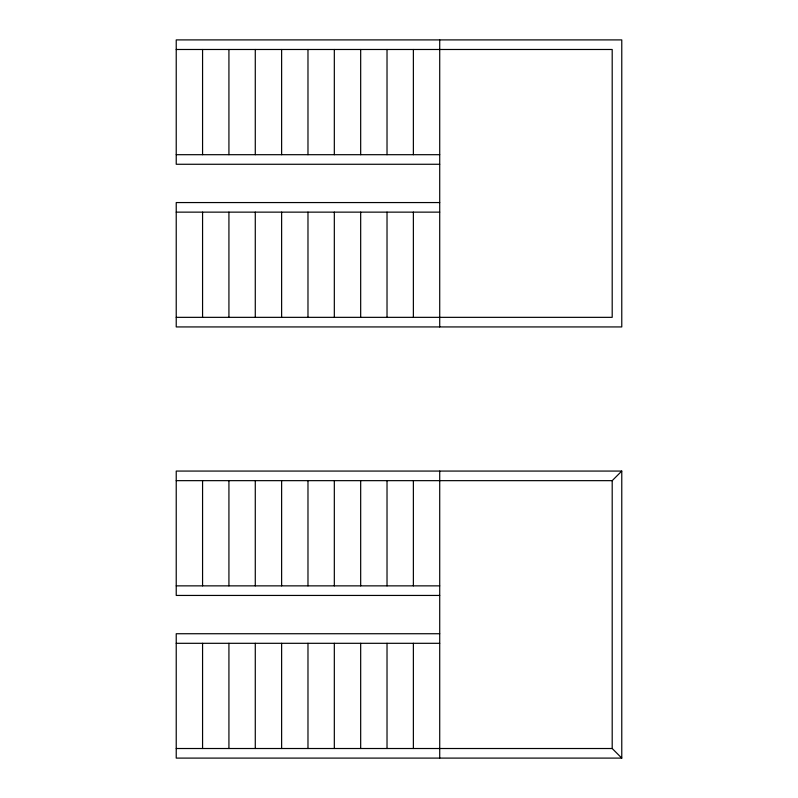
<?xml version="1.0" encoding="UTF-8"?>
<svg xmlns="http://www.w3.org/2000/svg" width="798" height="798" viewBox="0 0 798 798"><rect width="100%" height="100%" fill="white"/><g stroke="black" fill="none" stroke-linecap="round" stroke-linejoin="round"><path stroke-width="1.2" d="M176.228 480.655L612.196 480.655L621.772 471.069L621.772 758.1L176.228 758.1L176.228 633.732L439.718 633.732M176.228 49.486L612.196 49.486L612.196 317.345L176.228 317.345M176.228 154.692L439.718 154.692M439.718 164.268L176.228 164.268L176.228 39.9L621.772 39.9L621.772 326.931L176.228 326.931L176.228 202.562L439.718 202.562M176.228 212.138L439.718 212.138M621.772 471.069L176.228 471.069L176.228 595.438L439.718 595.438M176.228 585.862L439.718 585.862M176.228 643.308L439.718 643.308M176.228 748.514L612.196 748.514L621.772 758.1M612.196 480.655L612.196 748.514M439.718 39.9L439.718 326.931M439.718 471.069L439.718 758.1M413.374 49.486L413.374 154.692M413.374 212.138L413.374 317.345M413.374 480.655L413.374 585.862M413.374 643.308L413.374 748.514M387.02 49.486L387.02 154.692M387.02 212.138L387.02 317.345M387.02 480.655L387.02 585.862M387.02 643.308L387.02 748.514M360.676 49.486L360.676 154.692M360.676 212.138L360.676 317.345M360.676 480.655L360.676 585.862M360.676 643.308L360.676 748.514M334.322 49.486L334.322 154.692M334.322 212.138L334.322 317.345M334.322 480.655L334.322 585.862M334.322 643.308L334.322 748.514M307.978 49.486L307.978 154.692M307.978 212.138L307.978 317.345M307.978 480.655L307.978 585.862M307.978 643.308L307.978 748.514M281.624 49.486L281.624 154.692M281.624 212.138L281.624 317.345M281.624 480.655L281.624 585.862M281.624 643.308L281.624 748.514M255.28 49.486L255.28 154.692M255.28 212.138L255.28 317.345M255.28 480.655L255.28 585.862M255.28 643.308L255.28 748.514M228.926 49.486L228.926 154.692M228.926 212.138L228.926 317.345M228.926 480.655L228.926 585.862M228.926 643.308L228.926 748.514M202.572 49.486L202.572 154.692M202.572 212.138L202.572 317.345M202.572 480.655L202.572 585.862M202.572 643.308L202.572 748.514"/></g></svg>
